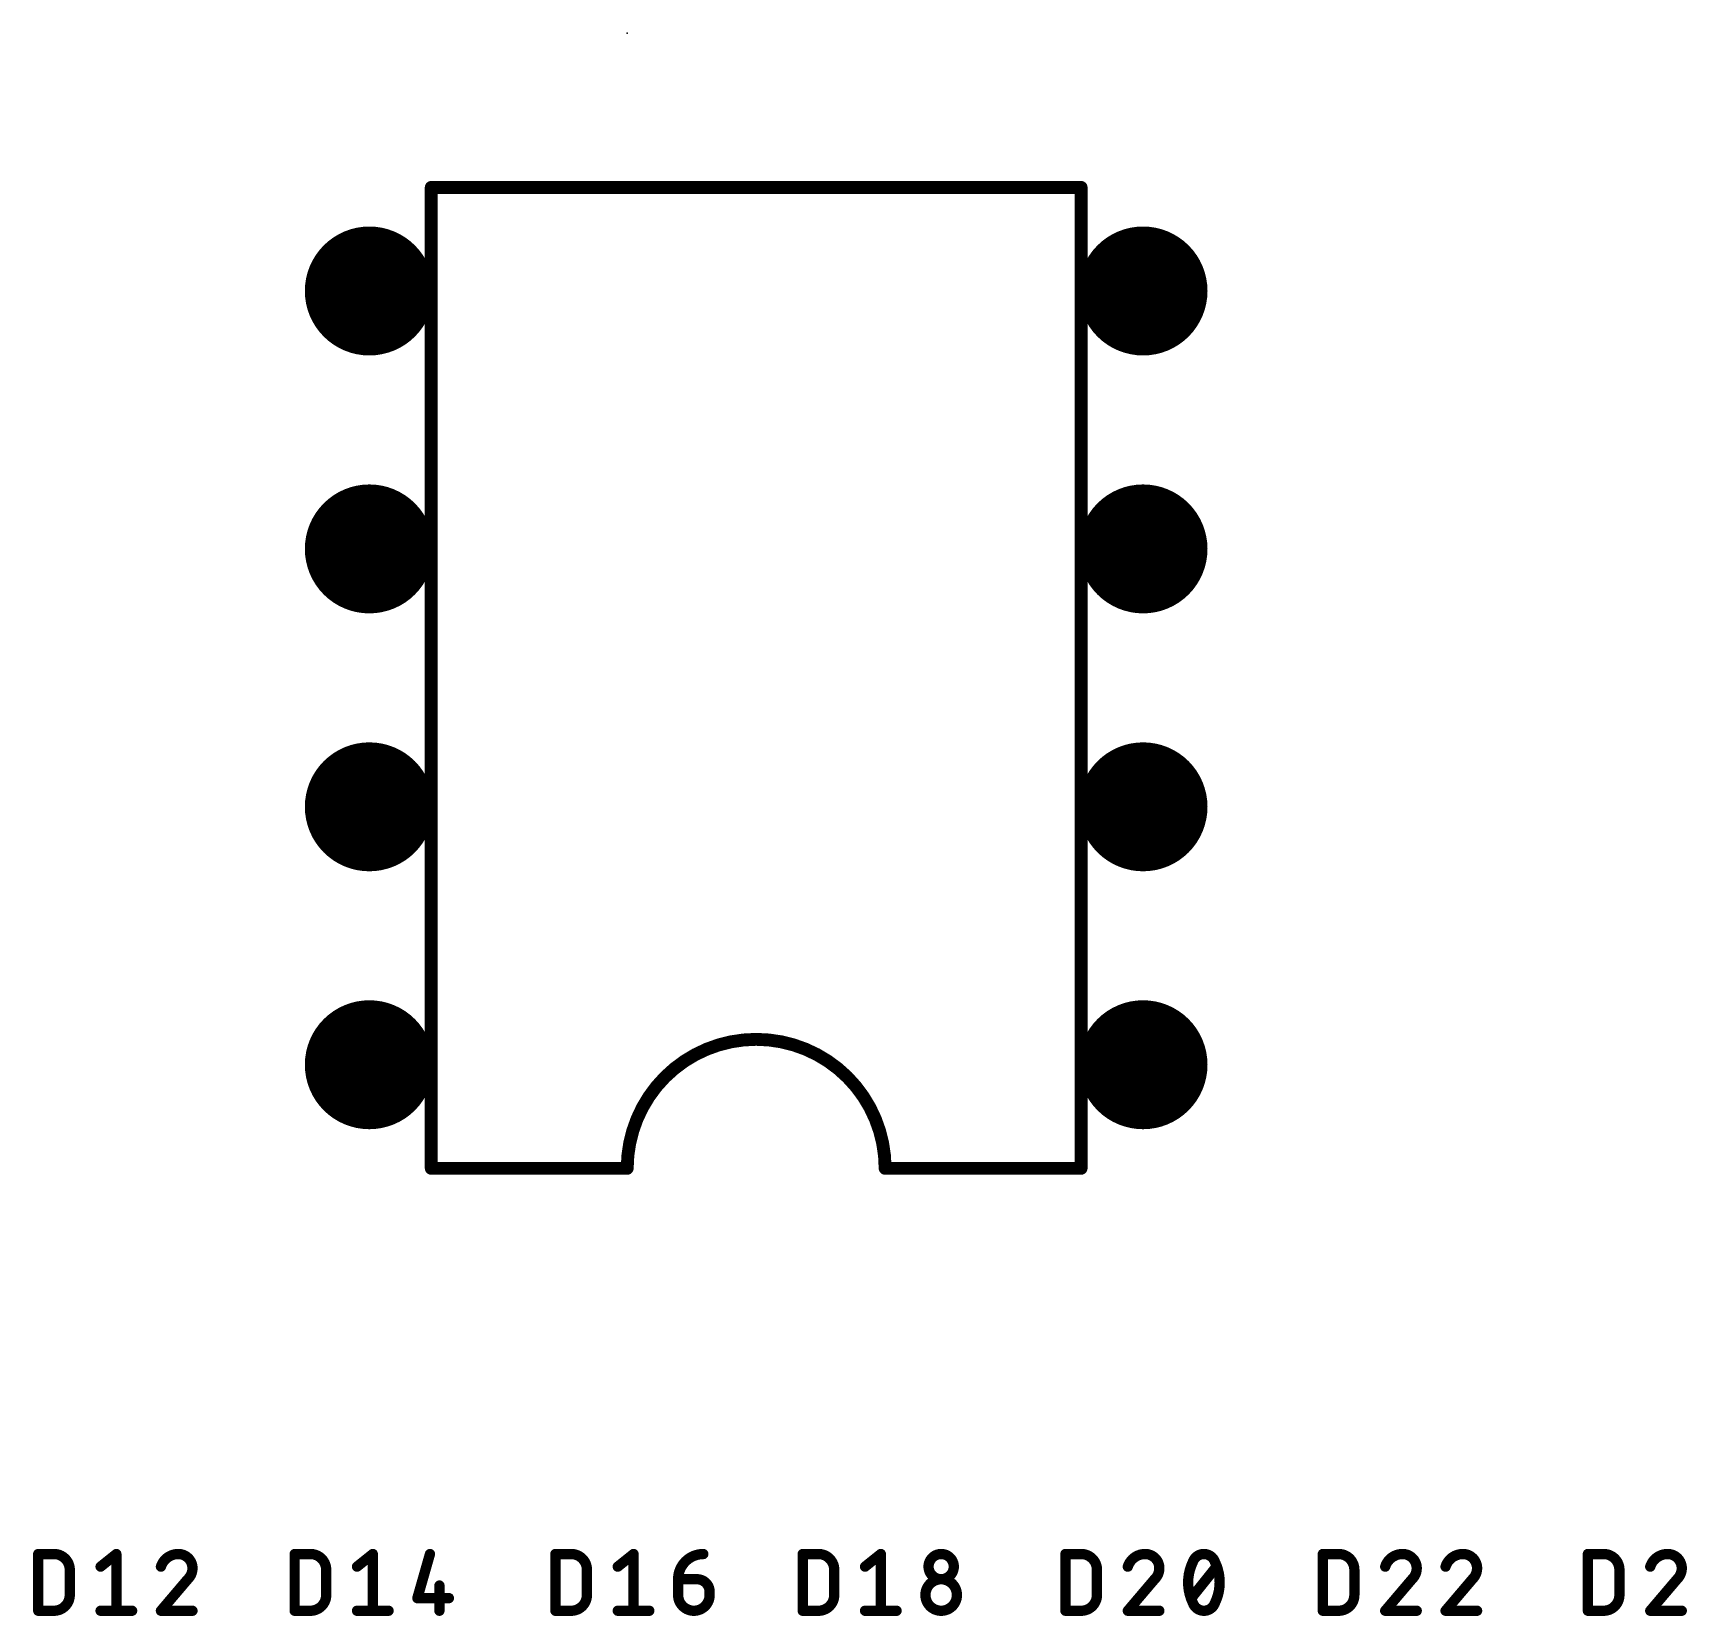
# Model space of a CAD drawing. Extents: x 0 to 2.49, y -0.29 to 2.34.
# Drawn here: x 1.22 to 1.861, y 0.436 to 1.05 of the extents above; entities that cross this region are included whole.
import ezdxf

# ---------------------------------------------------------------- set-up
doc = ezdxf.new("R2010")
doc.units = 0
for name, color, linetype in [('17', 110, 'CONTINUOUS'), ('21', 253, 'CONTINUOUS'), ('23', 53, 'CONTINUOUS'), ('51', 253, 'CONTINUOUS')]:
    doc.layers.add(name, color=color, linetype=linetype)

# ---------------------------------------------------------------- blocks, each defined once
blk = doc.blocks.new('ROUNDP')
at = {"const_width": 0.5}
blk.add_lwpolyline([(0, -0.25, 1), (0, 0.25, 1), (0, -0.25)], format="xyb", dxfattribs=at)

msp = doc.modelspace()

# ---------------------------------------------------------------- linework, layer by layer
at = {"layer": '21', "const_width": 0.004}
for points in [[(1.221625, 0.438293), (1.221625, 0.460293)], [(1.221625, 0.460293), (1.227736, 0.460293)], [(1.245805, 0.455404), (1.251916, 0.460293)], [(1.251916, 0.460293), (1.251916, 0.438293)], [(1.321053, 0.438293), (1.321053, 0.460293)], [(1.321053, 0.460293), (1.327164, 0.460293)], [(1.345233, 0.455404), (1.351344, 0.460293)], [(1.351344, 0.460293), (1.351344, 0.438293)], [(1.373522, 0.460293), (1.368633, 0.443182)], [(1.422154, 0.438293), (1.422154, 0.460293)], [(1.422154, 0.460293), (1.428265, 0.460293)], [(1.446334, 0.455404), (1.452445, 0.460293)], [(1.452445, 0.460293), (1.452445, 0.438293)], [(1.518039, 0.438293), (1.518039, 0.460293)], [(1.518039, 0.460293), (1.52415, 0.460293)], [(1.542219, 0.455404), (1.54833, 0.460293)], [(1.54833, 0.460293), (1.54833, 0.438293)], [(1.619914, 0.438293), (1.619914, 0.460293)], [(1.619914, 0.460293), (1.626025, 0.460293)], [(1.719719, 0.438293), (1.719719, 0.460293)], [(1.719719, 0.460293), (1.72583, 0.460293)], [(1.822486, 0.438293), (1.822486, 0.460293)], [(1.822486, 0.460293), (1.828597, 0.460293)], [(1.233847, 0.454182), (1.233847, 0.444404)], [(1.333275, 0.454182), (1.333275, 0.444404)], [(1.434376, 0.454182), (1.434376, 0.444404)], [(1.530261, 0.454182), (1.530261, 0.444404)], [(1.632136, 0.454182), (1.632136, 0.444404)], [(1.668716, 0.443182), (1.678494, 0.455404)], [(1.731941, 0.454182), (1.731941, 0.444404)], [(1.834708, 0.454182), (1.834708, 0.444404)], [(1.279594, 0.450515), (1.269205, 0.438293)], [(1.377188, 0.448071), (1.377188, 0.438293)], [(1.469734, 0.450515), (1.477067, 0.450515)], [(1.469734, 0.444404), (1.469734, 0.450515)], [(1.654483, 0.450515), (1.644094, 0.438293)], [(1.754288, 0.450515), (1.743899, 0.438293)], [(1.777688, 0.450515), (1.767299, 0.438293)], [(1.857055, 0.450515), (1.846666, 0.438293)], [(1.368633, 0.443182), (1.380855, 0.443182)], [(1.481956, 0.445626), (1.481956, 0.444404)], [(1.227736, 0.438293), (1.221625, 0.438293)], [(1.245805, 0.438293), (1.258027, 0.438293)], [(1.269205, 0.438293), (1.281427, 0.438293)], [(1.327164, 0.438293), (1.321053, 0.438293)], [(1.345233, 0.438293), (1.357455, 0.438293)], [(1.428265, 0.438293), (1.422154, 0.438293)], [(1.446334, 0.438293), (1.458556, 0.438293)], [(1.52415, 0.438293), (1.518039, 0.438293)], [(1.542219, 0.438293), (1.554441, 0.438293)], [(1.626025, 0.438293), (1.619914, 0.438293)], [(1.644094, 0.438293), (1.656316, 0.438293)], [(1.72583, 0.438293), (1.719719, 0.438293)], [(1.743899, 0.438293), (1.756121, 0.438293)], [(1.767299, 0.438293), (1.779521, 0.438293)], [(1.828597, 0.438293), (1.822486, 0.438293)], [(1.846666, 0.438293), (1.858888, 0.438293)]]:
    msp.add_lwpolyline(points, dxfattribs=at)
at = {"layer": '21'}
for points, const_width in [([(1.222625, 0.460293, 1), (1.220625, 0.460293)], 0.002), ([(1.221625, 0.461293, 1), (1.221625, 0.459293)], 0.002), ([(1.233847, 0.454182, 0.414219), (1.227736, 0.460293)], 0.004), ([(1.227736, 0.461293, 1), (1.227736, 0.459293)], 0.002), ([(1.227736, 0.459293, 1), (1.227736, 0.461293)], 0.002), ([(1.252916, 0.460293, 1), (1.250916, 0.460293)], 0.002), ([(1.252541, 0.459512, 1), (1.251291, 0.461074)], 0.002), ([(1.275927, 0.460293, 0.325185), (1.269205, 0.455404)], 0.004), ([(1.281427, 0.454793, 0.414214), (1.275927, 0.460293)], 0.004), ([(1.275927, 0.461293, 1), (1.275927, 0.459293)], 0.002), ([(1.275927, 0.459293, 1), (1.275927, 0.461293)], 0.002), ([(1.322053, 0.460293, 1), (1.320053, 0.460293)], 0.002), ([(1.321053, 0.461293, 1), (1.321053, 0.459293)], 0.002), ([(1.333275, 0.454182, 0.414219), (1.327164, 0.460293)], 0.004), ([(1.327164, 0.461293, 1), (1.327164, 0.459293)], 0.002), ([(1.327164, 0.459293, 1), (1.327164, 0.461293)], 0.002), ([(1.352344, 0.460293, 1), (1.350344, 0.460293)], 0.002), ([(1.351969, 0.459512, 1), (1.350719, 0.461074)], 0.002), ([(1.374483, 0.460018, 1), (1.37256, 0.460568)], 0.002), ([(1.423154, 0.460293, 1), (1.421154, 0.460293)], 0.002), ([(1.422154, 0.461293, 1), (1.422154, 0.459293)], 0.002), ([(1.434376, 0.454182, 0.414219), (1.428265, 0.460293)], 0.004), ([(1.428265, 0.461293, 1), (1.428265, 0.459293)], 0.002), ([(1.428265, 0.459293, 1), (1.428265, 0.461293)], 0.002), ([(1.453445, 0.460293, 1), (1.451445, 0.460293)], 0.002), ([(1.45307, 0.459512, 1), (1.45182, 0.461074)], 0.002), ([(1.479511, 0.460293, 0.41421), (1.469734, 0.450515)], 0.004), ([(1.479511, 0.459293, 1), (1.479511, 0.461293)], 0.002), ([(1.519039, 0.460293, 1), (1.517039, 0.460293)], 0.002), ([(1.518039, 0.461293, 1), (1.518039, 0.459293)], 0.002), ([(1.530261, 0.454182, 0.414219), (1.52415, 0.460293)], 0.004), ([(1.52415, 0.461293, 1), (1.52415, 0.459293)], 0.002), ([(1.52415, 0.459293, 1), (1.52415, 0.461293)], 0.002), ([(1.54933, 0.460293, 1), (1.54733, 0.460293)], 0.002), ([(1.548955, 0.459512, 1), (1.547705, 0.461074)], 0.002), ([(1.576619, 0.455404, 1), (1.566841, 0.455404)], 0.004), ([(1.620914, 0.460293, 1), (1.618914, 0.460293)], 0.002), ([(1.619914, 0.461293, 1), (1.619914, 0.459293)], 0.002), ([(1.632136, 0.454182, 0.414219), (1.626025, 0.460293)], 0.004), ([(1.626025, 0.461293, 1), (1.626025, 0.459293)], 0.002), ([(1.626025, 0.459293, 1), (1.626025, 0.461293)], 0.002), ([(1.650816, 0.460293, 0.325185), (1.644094, 0.455404)], 0.004), ([(1.656316, 0.454793, 0.414214), (1.650816, 0.460293)], 0.004), ([(1.650816, 0.461293, 1), (1.650816, 0.459293)], 0.002), ([(1.650816, 0.459293, 1), (1.650816, 0.461293)], 0.002), ([(1.673605, 0.460293, 0.320466), (1.669327, 0.457237)], 0.004), ([(1.677883, 0.457237, 0.320478), (1.673605, 0.460293)], 0.004), ([(1.673605, 0.461293, 1), (1.673605, 0.459293)], 0.002), ([(1.673605, 0.459293, 1), (1.673605, 0.461293)], 0.002), ([(1.720719, 0.460293, 1), (1.718719, 0.460293)], 0.002), ([(1.719719, 0.461293, 1), (1.719719, 0.459293)], 0.002), ([(1.731941, 0.454182, 0.414219), (1.72583, 0.460293)], 0.004), ([(1.72583, 0.461293, 1), (1.72583, 0.459293)], 0.002), ([(1.72583, 0.459293, 1), (1.72583, 0.461293)], 0.002), ([(1.750621, 0.460293, 0.325185), (1.743899, 0.455404)], 0.004), ([(1.756121, 0.454793, 0.414214), (1.750621, 0.460293)], 0.004), ([(1.750621, 0.461293, 1), (1.750621, 0.459293)], 0.002), ([(1.750621, 0.459293, 1), (1.750621, 0.461293)], 0.002), ([(1.774021, 0.460293, 0.325185), (1.767299, 0.455404)], 0.004), ([(1.779521, 0.454793, 0.414214), (1.774021, 0.460293)], 0.004), ([(1.774021, 0.461293, 1), (1.774021, 0.459293)], 0.002), ([(1.774021, 0.459293, 1), (1.774021, 0.461293)], 0.002), ([(1.823486, 0.460293, 1), (1.821486, 0.460293)], 0.002), ([(1.822486, 0.461293, 1), (1.822486, 0.459293)], 0.002), ([(1.834708, 0.454182, 0.414219), (1.828597, 0.460293)], 0.004), ([(1.828597, 0.461293, 1), (1.828597, 0.459293)], 0.002), ([(1.828597, 0.459293, 1), (1.828597, 0.461293)], 0.002), ([(1.853388, 0.460293, 0.325185), (1.846666, 0.455404)], 0.004), ([(1.858888, 0.454793, 0.414214), (1.853388, 0.460293)], 0.004), ([(1.853388, 0.461293, 1), (1.853388, 0.459293)], 0.002), ([(1.853388, 0.459293, 1), (1.853388, 0.461293)], 0.002), ([(1.234847, 0.454182, 1), (1.232847, 0.454182)], 0.002), ([(1.24518, 0.456185, 1), (1.24643, 0.454623)], 0.002), ([(1.268253, 0.455712, 1), (1.270156, 0.455096)], 0.002), ([(1.279594, 0.450515, 0.205267), (1.281427, 0.454793)], 0.004), ([(1.282427, 0.454793, 1), (1.280427, 0.454793)], 0.002), ([(1.280427, 0.454793, 1), (1.282427, 0.454793)], 0.002), ([(1.334275, 0.454182, 1), (1.332275, 0.454182)], 0.002), ([(1.344608, 0.456185, 1), (1.345858, 0.454623)], 0.002), ([(1.435376, 0.454182, 1), (1.433376, 0.454182)], 0.002), ([(1.445709, 0.456185, 1), (1.446959, 0.454623)], 0.002), ([(1.531261, 0.454182, 1), (1.529261, 0.454182)], 0.002), ([(1.541594, 0.456185, 1), (1.542844, 0.454623)], 0.002), ([(1.566841, 0.455404, 1), (1.576619, 0.455404)], 0.004), ([(1.567841, 0.455404, 1), (1.565841, 0.455404)], 0.002), ([(1.565841, 0.455404, 1), (1.567841, 0.455404)], 0.002), ([(1.577619, 0.455404, 1), (1.575619, 0.455404)], 0.002), ([(1.575619, 0.455404, 1), (1.577619, 0.455404)], 0.002), ([(1.633136, 0.454182, 1), (1.631136, 0.454182)], 0.002), ([(1.643143, 0.455712, 1), (1.645045, 0.455096)], 0.002), ([(1.654483, 0.450515, 0.205267), (1.656316, 0.454793)], 0.004), ([(1.657316, 0.454793, 1), (1.655316, 0.454793)], 0.002), ([(1.655316, 0.454793, 1), (1.657316, 0.454793)], 0.002), ([(1.669327, 0.457237, 0.113887), (1.667494, 0.449293)], 0.004), ([(1.668381, 0.457562, 1), (1.670273, 0.456913)], 0.002), ([(1.670226, 0.456799, 1), (1.668428, 0.457676)], 0.002), ([(1.679716, 0.449293, 0.113894), (1.677883, 0.457237)], 0.004), ([(1.678781, 0.457676, 1), (1.676984, 0.456799)], 0.002), ([(1.676937, 0.456913, 1), (1.678828, 0.457562)], 0.002), ([(1.679275, 0.454779, 1), (1.677713, 0.456029)], 0.002), ([(1.732941, 0.454182, 1), (1.730941, 0.454182)], 0.002), ([(1.742948, 0.455712, 1), (1.74485, 0.455096)], 0.002), ([(1.754288, 0.450515, 0.205267), (1.756121, 0.454793)], 0.004), ([(1.757121, 0.454793, 1), (1.755121, 0.454793)], 0.002), ([(1.755121, 0.454793, 1), (1.757121, 0.454793)], 0.002), ([(1.766347, 0.455712, 1), (1.76825, 0.455096)], 0.002), ([(1.777688, 0.450515, 0.205267), (1.779521, 0.454793)], 0.004), ([(1.780521, 0.454793, 1), (1.778521, 0.454793)], 0.002), ([(1.778521, 0.454793, 1), (1.780521, 0.454793)], 0.002), ([(1.835708, 0.454182, 1), (1.833708, 0.454182)], 0.002), ([(1.845714, 0.455712, 1), (1.847617, 0.455096)], 0.002), ([(1.857055, 0.450515, 0.205267), (1.858888, 0.454793)], 0.004), ([(1.859888, 0.454793, 1), (1.857888, 0.454793)], 0.002), ([(1.857888, 0.454793, 1), (1.859888, 0.454793)], 0.002), ([(1.232847, 0.454182, 1), (1.234847, 0.454182)], 0.002), ([(1.278904, 0.451239, 1), (1.280283, 0.449791)], 0.002), ([(1.280355, 0.449868, 1), (1.278832, 0.451163)], 0.002), ([(1.332275, 0.454182, 1), (1.334275, 0.454182)], 0.002), ([(1.378188, 0.448071, 1), (1.376188, 0.448071)], 0.002), ([(1.433376, 0.454182, 1), (1.435376, 0.454182)], 0.002), ([(1.469734, 0.451515, 1), (1.469734, 0.449515)], 0.002), ([(1.470734, 0.450515, 1), (1.468734, 0.450515)], 0.002), ([(1.468734, 0.450515, 1), (1.470734, 0.450515)], 0.002), ([(1.481956, 0.445626, 0.414214), (1.477067, 0.450515)], 0.004), ([(1.477067, 0.451515, 1), (1.477067, 0.449515)], 0.002), ([(1.477067, 0.449515, 1), (1.477067, 0.451515)], 0.002), ([(1.529261, 0.454182, 1), (1.531261, 0.454182)], 0.002), ([(1.577841, 0.444404, 1), (1.565619, 0.444404)], 0.004), ([(1.631136, 0.454182, 1), (1.633136, 0.454182)], 0.002), ([(1.653793, 0.451239, 1), (1.655172, 0.449791)], 0.002), ([(1.655245, 0.449868, 1), (1.653721, 0.451163)], 0.002), ([(1.667494, 0.449293, 0.113883), (1.669327, 0.441349)], 0.004), ([(1.668494, 0.449293, 1), (1.666494, 0.449293)], 0.002), ([(1.666494, 0.449293, 1), (1.668494, 0.449293)], 0.002), ([(1.677883, 0.441349, 0.113891), (1.679716, 0.449293)], 0.004), ([(1.680716, 0.449293, 1), (1.678716, 0.449293)], 0.002), ([(1.678716, 0.449293, 1), (1.680716, 0.449293)], 0.002), ([(1.730941, 0.454182, 1), (1.732941, 0.454182)], 0.002), ([(1.753598, 0.451239, 1), (1.754977, 0.449791)], 0.002), ([(1.75505, 0.449868, 1), (1.753526, 0.451163)], 0.002), ([(1.776998, 0.451239, 1), (1.778377, 0.449791)], 0.002), ([(1.778449, 0.449868, 1), (1.776926, 0.451163)], 0.002), ([(1.833708, 0.454182, 1), (1.835708, 0.454182)], 0.002), ([(1.856365, 0.451239, 1), (1.857744, 0.449791)], 0.002), ([(1.857817, 0.449868, 1), (1.856293, 0.451163)], 0.002), ([(1.227736, 0.438293, 0.414208), (1.233847, 0.444404)], 0.004), ([(1.234847, 0.444404, 1), (1.232847, 0.444404)], 0.002), ([(1.232847, 0.444404, 1), (1.234847, 0.444404)], 0.002), ([(1.327164, 0.438293, 0.414208), (1.333275, 0.444404)], 0.004), ([(1.334275, 0.444404, 1), (1.332275, 0.444404)], 0.002), ([(1.332275, 0.444404, 1), (1.334275, 0.444404)], 0.002), ([(1.367671, 0.443457, 1), (1.369594, 0.442907)], 0.002), ([(1.368633, 0.444182, 1), (1.368633, 0.442182)], 0.002), ([(1.380855, 0.442182, 1), (1.380855, 0.444182)], 0.002), ([(1.428265, 0.438293, 0.414208), (1.434376, 0.444404)], 0.004), ([(1.435376, 0.444404, 1), (1.433376, 0.444404)], 0.002), ([(1.433376, 0.444404, 1), (1.435376, 0.444404)], 0.002), ([(1.469734, 0.444404, 1), (1.481956, 0.444404)], 0.004), ([(1.470734, 0.444404, 1), (1.468734, 0.444404)], 0.002), ([(1.468734, 0.444404, 1), (1.470734, 0.444404)], 0.002), ([(1.482956, 0.445626, 1), (1.480956, 0.445626)], 0.002), ([(1.480956, 0.445626, 1), (1.482956, 0.445626)], 0.002), ([(1.482956, 0.444404, 1), (1.480956, 0.444404)], 0.002), ([(1.480956, 0.444404, 1), (1.482956, 0.444404)], 0.002), ([(1.52415, 0.438293, 0.414208), (1.530261, 0.444404)], 0.004), ([(1.531261, 0.444404, 1), (1.529261, 0.444404)], 0.002), ([(1.529261, 0.444404, 1), (1.531261, 0.444404)], 0.002), ([(1.565619, 0.444404, 1), (1.577841, 0.444404)], 0.004), ([(1.566619, 0.444404, 1), (1.564619, 0.444404)], 0.002), ([(1.564619, 0.444404, 1), (1.566619, 0.444404)], 0.002), ([(1.578841, 0.444404, 1), (1.576841, 0.444404)], 0.002), ([(1.576841, 0.444404, 1), (1.578841, 0.444404)], 0.002), ([(1.626025, 0.438293, 0.414208), (1.632136, 0.444404)], 0.004), ([(1.633136, 0.444404, 1), (1.631136, 0.444404)], 0.002), ([(1.631136, 0.444404, 1), (1.633136, 0.444404)], 0.002), ([(1.667935, 0.443807, 1), (1.669497, 0.442557)], 0.002), ([(1.669327, 0.441349, 0.320459), (1.673605, 0.438293)], 0.004), ([(1.670273, 0.441673, 1), (1.668381, 0.441024)], 0.002), ([(1.668428, 0.44091, 1), (1.670226, 0.441787)], 0.002), ([(1.673605, 0.438293, 0.320471), (1.677882, 0.441349)], 0.004), ([(1.676984, 0.441787, 1), (1.678781, 0.44091)], 0.002), ([(1.678828, 0.441024, 1), (1.676936, 0.441673)], 0.002), ([(1.72583, 0.438293, 0.414208), (1.731941, 0.444404)], 0.004), ([(1.732941, 0.444404, 1), (1.730941, 0.444404)], 0.002), ([(1.730941, 0.444404, 1), (1.732941, 0.444404)], 0.002), ([(1.828597, 0.438293, 0.414208), (1.834708, 0.444404)], 0.004), ([(1.835708, 0.444404, 1), (1.833708, 0.444404)], 0.002), ([(1.833708, 0.444404, 1), (1.835708, 0.444404)], 0.002), ([(1.221625, 0.439293, 1), (1.221625, 0.437293)], 0.002), ([(1.220625, 0.438293, 1), (1.222625, 0.438293)], 0.002), ([(1.227736, 0.439293, 1), (1.227736, 0.437293)], 0.002), ([(1.227736, 0.437293, 1), (1.227736, 0.439293)], 0.002), ([(1.245805, 0.439293, 1), (1.245805, 0.437293)], 0.002), ([(1.250916, 0.438293, 1), (1.252916, 0.438293)], 0.002), ([(1.258027, 0.437293, 1), (1.258027, 0.439293)], 0.002), ([(1.269205, 0.439293, 1), (1.269205, 0.437293)], 0.002), ([(1.268443, 0.438941, 1), (1.269967, 0.437645)], 0.002), ([(1.281427, 0.437293, 1), (1.281427, 0.439293)], 0.002), ([(1.321053, 0.439293, 1), (1.321053, 0.437293)], 0.002), ([(1.320053, 0.438293, 1), (1.322053, 0.438293)], 0.002), ([(1.327164, 0.439293, 1), (1.327164, 0.437293)], 0.002), ([(1.327164, 0.437293, 1), (1.327164, 0.439293)], 0.002), ([(1.345233, 0.439293, 1), (1.345233, 0.437293)], 0.002), ([(1.350344, 0.438293, 1), (1.352344, 0.438293)], 0.002), ([(1.357455, 0.437293, 1), (1.357455, 0.439293)], 0.002), ([(1.376188, 0.438293, 1), (1.378188, 0.438293)], 0.002), ([(1.422154, 0.439293, 1), (1.422154, 0.437293)], 0.002), ([(1.421154, 0.438293, 1), (1.423154, 0.438293)], 0.002), ([(1.428265, 0.439293, 1), (1.428265, 0.437293)], 0.002), ([(1.428265, 0.437293, 1), (1.428265, 0.439293)], 0.002), ([(1.446334, 0.439293, 1), (1.446334, 0.437293)], 0.002), ([(1.451445, 0.438293, 1), (1.453445, 0.438293)], 0.002), ([(1.458556, 0.437293, 1), (1.458556, 0.439293)], 0.002), ([(1.518039, 0.439293, 1), (1.518039, 0.437293)], 0.002), ([(1.517039, 0.438293, 1), (1.519039, 0.438293)], 0.002), ([(1.52415, 0.439293, 1), (1.52415, 0.437293)], 0.002), ([(1.52415, 0.437293, 1), (1.52415, 0.439293)], 0.002), ([(1.542219, 0.439293, 1), (1.542219, 0.437293)], 0.002), ([(1.54733, 0.438293, 1), (1.54933, 0.438293)], 0.002), ([(1.554441, 0.437293, 1), (1.554441, 0.439293)], 0.002), ([(1.619914, 0.439293, 1), (1.619914, 0.437293)], 0.002), ([(1.618914, 0.438293, 1), (1.620914, 0.438293)], 0.002), ([(1.626025, 0.439293, 1), (1.626025, 0.437293)], 0.002), ([(1.626025, 0.437293, 1), (1.626025, 0.439293)], 0.002), ([(1.644094, 0.439293, 1), (1.644094, 0.437293)], 0.002), ([(1.643332, 0.438941, 1), (1.644856, 0.437645)], 0.002), ([(1.656316, 0.437293, 1), (1.656316, 0.439293)], 0.002), ([(1.673605, 0.439293, 1), (1.673605, 0.437293)], 0.002), ([(1.673605, 0.437293, 1), (1.673605, 0.439293)], 0.002), ([(1.719719, 0.439293, 1), (1.719719, 0.437293)], 0.002), ([(1.718719, 0.438293, 1), (1.720719, 0.438293)], 0.002), ([(1.72583, 0.439293, 1), (1.72583, 0.437293)], 0.002), ([(1.72583, 0.437293, 1), (1.72583, 0.439293)], 0.002), ([(1.743899, 0.439293, 1), (1.743899, 0.437293)], 0.002), ([(1.743137, 0.438941, 1), (1.744661, 0.437645)], 0.002), ([(1.756121, 0.437293, 1), (1.756121, 0.439293)], 0.002), ([(1.767299, 0.439293, 1), (1.767299, 0.437293)], 0.002), ([(1.766537, 0.438941, 1), (1.768061, 0.437645)], 0.002), ([(1.779521, 0.437293, 1), (1.779521, 0.439293)], 0.002), ([(1.822486, 0.439293, 1), (1.822486, 0.437293)], 0.002), ([(1.821486, 0.438293, 1), (1.823486, 0.438293)], 0.002), ([(1.828597, 0.439293, 1), (1.828597, 0.437293)], 0.002), ([(1.828597, 0.437293, 1), (1.828597, 0.439293)], 0.002), ([(1.846666, 0.439293, 1), (1.846666, 0.437293)], 0.002), ([(1.845904, 0.438941, 1), (1.847428, 0.437645)], 0.002), ([(1.858888, 0.437293, 1), (1.858888, 0.439293)], 0.002)]:
    msp.add_lwpolyline(points, format="xyb", dxfattribs=dict(at, const_width=const_width))
at = {"layer": '23'}
for p in [(1.45, 1.05), (1.65, 0.95)]:
    msp.add_point(p, dxfattribs=at)
at = {"layer": '51', "const_width": 0.005}
for points in [[(1.625984, 0.990157), (1.374016, 0.990157)], [(1.374016, 0.990157), (1.374016, 0.609843)], [(1.625984, 0.609843), (1.625984, 0.990157)], [(1.374016, 0.609843), (1.45, 0.609843)], [(1.625984, 0.609843), (1.55, 0.609843)]]:
    msp.add_lwpolyline(points, dxfattribs=at)
at = {"layer": '51'}
for points, const_width in [([(1.374016, 0.991407, 1), (1.374016, 0.988907)], 0.0025), ([(1.375266, 0.990157, 1), (1.372766, 0.990157)], 0.0025), ([(1.627234, 0.990157, 1), (1.624734, 0.990157)], 0.0025), ([(1.625984, 0.988907, 1), (1.625984, 0.991407)], 0.0025), ([(1.55, 0.609843, 1), (1.45, 0.609843)], 0.005), ([(1.374016, 0.611093, 1), (1.374016, 0.608593)], 0.0025), ([(1.372766, 0.609843, 1), (1.375266, 0.609843)], 0.0025), ([(1.44875, 0.609843, 1), (1.45125, 0.609843)], 0.0025), ([(1.45, 0.608593, 1), (1.45, 0.611093)], 0.0025), ([(1.55, 0.611093, 1), (1.55, 0.608593)], 0.0025), ([(1.54875, 0.609843, 1), (1.55125, 0.609843)], 0.0025), ([(1.624734, 0.609843, 1), (1.627234, 0.609843)], 0.0025), ([(1.625984, 0.608593, 1), (1.625984, 0.611093)], 0.0025)]:
    msp.add_lwpolyline(points, format="xyb", dxfattribs=dict(at, const_width=const_width))

# ---------------------------------------------------------------- block references
at = {"layer": '17', "xscale": 0.05, "yscale": 0.05}
for p in [(1.35, 0.95), (1.35, 0.95), (1.65, 0.95), (1.65, 0.95), (1.65, 0.85), (1.65, 0.85), (1.65, 0.75), (1.65, 0.75), (1.35, 0.65), (1.35, 0.65), (1.65, 0.65), (1.65, 0.65)]:
    msp.add_blockref('ROUNDP', p, dxfattribs=at)
at = {"layer": '17', "xscale": 0.05, "yscale": 0.05, "rotation": 180}
for p in [(1.35, 0.85), (1.35, 0.85), (1.35, 0.75), (1.35, 0.75)]:
    msp.add_blockref('ROUNDP', p, dxfattribs=at)

doc.saveas('drawing.dxf')
